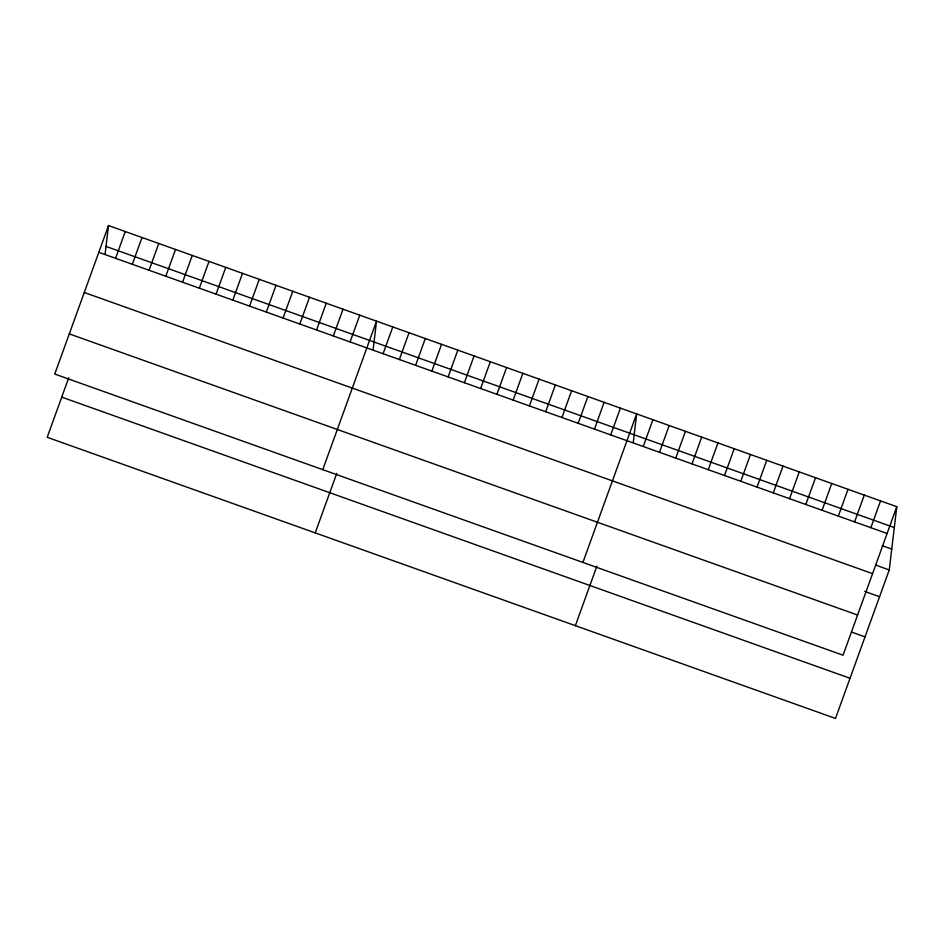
<?xml version="1.0" encoding="UTF-8"?>
<svg xmlns="http://www.w3.org/2000/svg" width="944" height="944" viewBox="0 0 944 944"><rect width="100%" height="100%" fill="white"/><g stroke="black" fill="none" stroke-linecap="round" stroke-linejoin="round"><path stroke-width="1.42" d="M105.162 253.594L108.501 225.557L896.8 506.704L889.248 569.94L835.499 718.443L47.2 437.296L68.735 377.812M373.175 349.186L376.526 321.149L322.765 469.652M633.318 441.957L636.657 413.92L582.908 562.423M108.501 225.557L54.752 374.06L843.039 655.207L896.8 506.704M115.569 258.314L125.257 231.528M132.313 264.285L142.013 237.499M149.069 270.255L158.757 243.481M165.814 276.226L175.513 249.452M182.57 282.209L192.257 255.423M199.326 288.18L209.013 261.405M216.07 294.15L225.769 267.376M232.826 300.133L242.514 273.347M249.57 306.104L259.27 279.33M266.326 312.075L276.014 285.3M283.082 318.057L292.77 291.271M299.826 324.028L309.526 297.242M316.582 329.999L326.27 303.225M333.326 335.97L343.026 309.195M350.082 341.952L359.77 315.166M315.225 532.888L336.748 473.404M383.087 353.717L392.787 326.943M399.347 359.522L409.047 332.736M415.608 365.316L425.307 338.542M431.868 371.122L441.556 344.336M448.129 376.916L457.816 350.141M464.389 382.721L474.077 355.935M480.638 388.515L490.337 361.741M496.898 394.309L506.598 367.535M513.158 400.114L522.858 373.328M529.419 405.908L539.107 379.134M545.679 411.714L555.367 384.928M561.94 417.508L571.627 390.733M578.188 423.301L587.888 396.527M594.449 429.107L604.148 402.321M610.709 434.901L620.409 408.127M575.356 625.671L596.891 566.188M643.23 446.5L652.918 419.726M659.49 452.294L669.178 425.52M675.751 458.1L685.438 431.314M691.999 463.893L701.699 437.119M708.26 469.699L717.959 442.913M724.52 475.493L734.22 448.719M740.78 481.298L750.468 454.512M757.041 487.092L766.729 460.318M773.301 492.886L782.989 466.112M789.55 498.692L799.249 471.906M805.81 504.485L815.51 477.711M822.071 510.291L831.77 483.505M838.331 516.085L848.019 489.311M854.591 521.879L864.279 495.104M870.852 527.684L880.54 500.898M106.011 246.419L894.31 527.566M98.813 252.331L887.1 533.478M882.262 545.691L891.738 549.066M875.702 565.102L889.248 569.94M84.276 292.498L872.563 573.645M864.657 591.404L879.56 596.714M69.29 333.893L857.589 615.04M851.464 632.055L865.023 636.893M61.738 397.129L850.037 678.276"/></g></svg>
